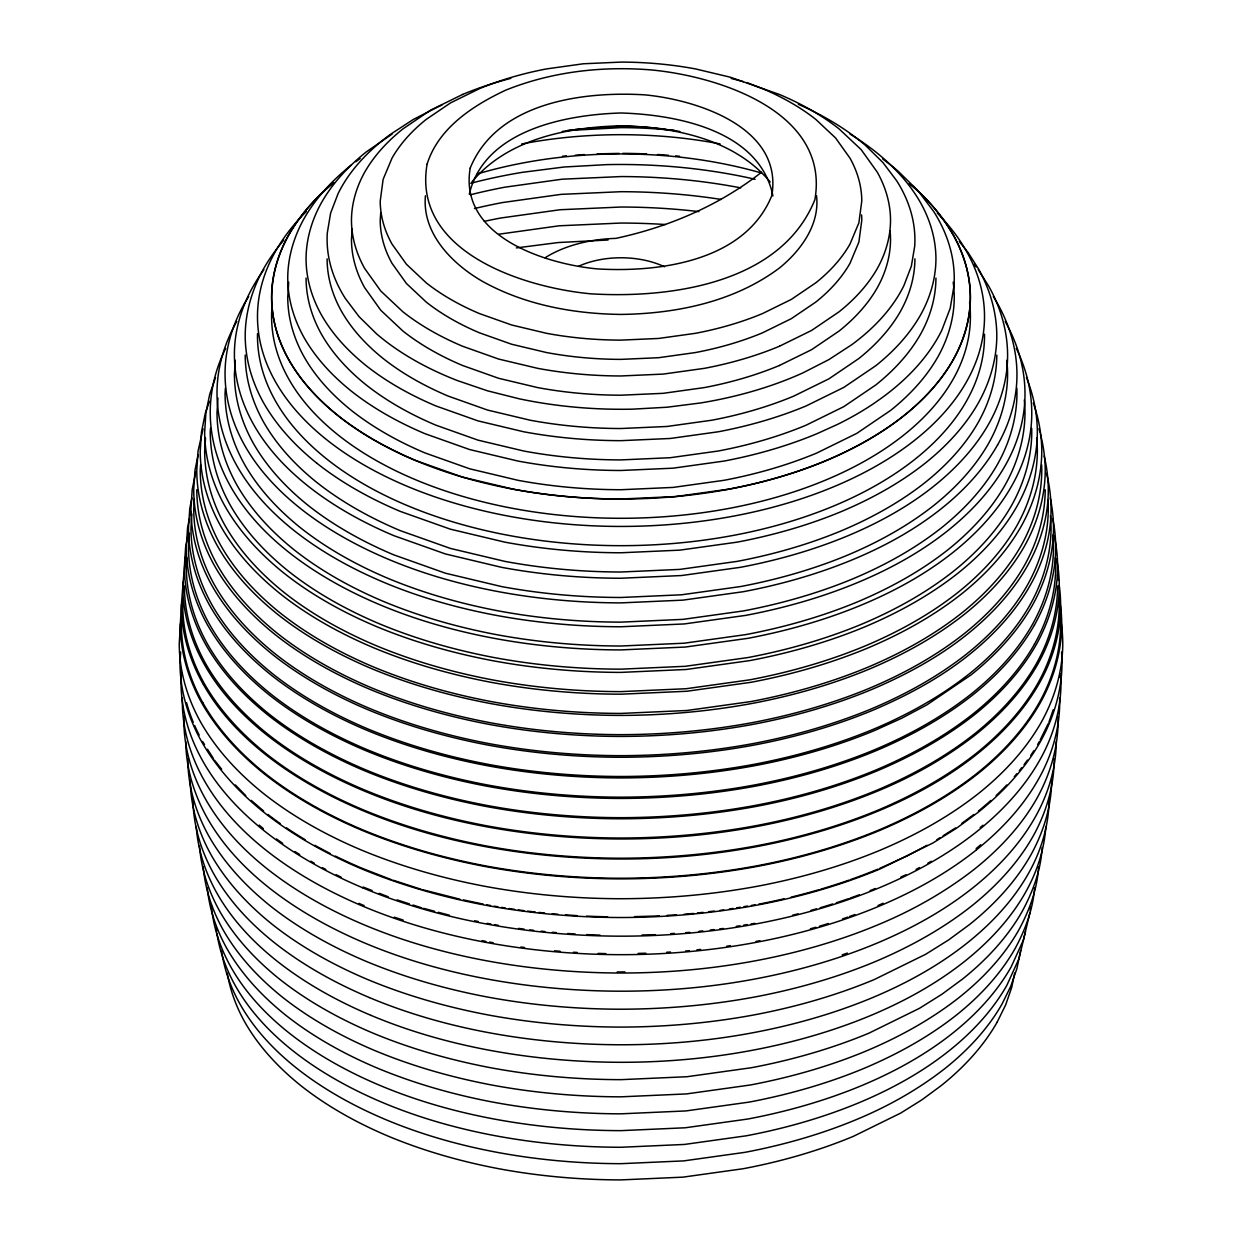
<?xml version="1.0" encoding="UTF-8"?>
<svg xmlns="http://www.w3.org/2000/svg" width="1242" height="1242" viewBox="0 0 1242 1242"><rect width="100%" height="100%" fill="white"/><g stroke="black" fill="none" stroke-linecap="round" stroke-linejoin="round"><path stroke-width="1.5" d="M181.316 672.155L181.006 682.137A446.483 257.777 0 0 0 202.57 760.678C218.095 788.36 240.265 811.802 265.012 831.457A446.483 257.777 0 0 0 362.416 887.673M182.403 698.066L182.295 701.373A445.179 257.016 0 0 0 203.797 779.681C219.275 807.3 241.383 830.665 266.067 850.258A445.164 257.016 0 0 0 363.176 906.318C402.424 922.806 443.596 934.434 485.405 942.274M184.018 715.656L183.863 720.624A443.596 256.1 0 0 0 205.272 798.653C220.703 826.163 242.733 849.45 267.325 868.965A443.596 256.1 0 0 0 364.092 924.824C403.2 941.265 444.217 952.847 485.886 960.656A443.596 256.1 0 0 0 621.031 973.014C666.286 973.045 711.557 969.039 756.052 960.671A443.596 256.1 0 0 0 877.97 924.793C912.451 910.51 945.224 892.02 974.644 868.996A443.922 256.287 0 0 0 1036.759 798.606C1050.049 774.806 1058.029 748.01 1058.137 720.639A443.922 256.287 0 0 0 1058.075 717.038M1049.071 799.243C1048.993 825.464 1041.06 851.251 1028.174 873.964A434.436 250.822 0 0 1 967.316 942.895C938.688 965.686 906.349 983.431 872.676 997.559A434.436 250.822 0 0 1 753.257 1032.676C709.694 1040.889 665.355 1044.786 621.031 1044.77A434.436 250.822 0 0 1 488.68 1032.661C447.865 1025.038 407.687 1013.658 369.386 997.574M1056.259 741.552C1056.181 768.208 1048.108 794.43 1035.005 817.515A441.733 255.029 0 0 1 973.138 887.611C944.029 910.79 911.131 928.83 876.899 943.19A441.733 255.029 0 0 1 755.478 978.898C711.185 987.25 666.1 991.209 621.031 991.194A441.733 255.029 0 0 1 486.46 978.882C444.962 971.135 404.116 959.569 365.164 943.206A441.717 255.029 0 0 1 268.815 887.58C244.301 868.158 222.396 844.948 207.01 817.562A441.733 255.029 0 0 1 185.726 741.505M181.549 604.45L180.261 624.415A447.57 258.398 0 0 0 201.841 703.081C217.614 730.731 239.706 754.158 264.422 773.983A447.57 258.398 0 0 0 361.981 830.308C401.477 846.733 442.789 858.439 484.784 866.435A447.57 258.398 0 0 0 621.047 878.886C666.69 878.777 712.303 874.741 757.185 866.435A447.57 258.398 0 0 0 880.097 830.277C914.733 815.606 947.941 797.317 977.563 773.999A447.57 258.398 0 0 0 1040.175 703.034C1053.589 679.048 1061.631 652.019 1061.739 624.431A447.57 258.398 0 0 0 1060.311 604.466M180.525 623.639L179.236 643.651A448.61 259.004 0 0 0 200.862 722.502C216.667 750.215 238.806 773.704 263.583 793.576A448.61 259.004 0 0 0 361.36 850.025C400.949 866.481 442.354 878.218 484.458 886.229A448.61 259.004 0 0 0 621.031 898.727C666.783 898.618 712.489 894.566 757.48 886.245A448.61 259.004 0 0 0 880.687 849.994C915.416 835.292 948.702 816.972 978.37 793.607A448.61 259.004 0 0 0 1041.153 722.471C1054.598 698.423 1062.655 671.348 1062.764 643.698A448.61 259.004 0 0 0 1061.336 623.67M181.937 615.364L181.363 624.415A446.452 257.762 0 0 0 202.896 702.894M183.195 597.961L182.729 605.18A445.071 256.954 0 0 0 204.2 683.41C219.881 710.89 241.833 734.193 266.425 753.91A445.071 256.954 0 0 0 363.425 809.908C402.703 826.241 443.798 837.884 485.56 845.833A445.071 256.954 0 0 0 621.047 858.222C666.426 858.113 711.79 854.092 756.425 845.833A445.071 256.954 0 0 0 878.637 809.877C913.087 795.284 946.109 777.104 975.56 753.925A445.071 256.954 0 0 0 1037.831 683.348C1051.167 659.486 1059.162 632.628 1059.271 605.196A445.071 256.954 0 0 0 1059.069 597.976M180.695 652.003L179.981 662.902A447.85 258.569 0 0 0 201.592 741.614C217.366 769.279 239.458 792.722 264.204 812.563A447.85 258.569 0 0 0 361.826 868.919C401.337 885.344 442.68 897.066 484.706 905.061A447.85 258.569 0 0 0 621.047 917.528C666.721 917.419 712.349 913.382 757.263 905.076A447.85 258.569 0 0 0 880.252 868.888L932.928 842.992L956.402 828.305L977.78 812.578A447.85 258.569 0 0 0 1040.439 741.567C1053.853 717.565 1061.91 690.521 1062.019 662.918A447.85 258.569 0 0 0 1061.568 652.019M186.859 557.751L186.284 566.694A441.453 254.874 0 0 0 207.585 644.288C223.125 671.549 244.907 694.666 269.297 714.212A441.453 254.874 0 0 0 365.521 769.761C404.473 785.969 445.226 797.504 486.647 805.39A441.453 254.874 0 0 0 621.047 817.686M189.405 533.206L188.489 547.458A439.218 253.585 0 0 0 209.665 624.648C225.144 651.771 246.816 674.779 271.082 694.231A439.218 253.585 0 0 0 366.809 749.5C405.575 765.615 446.111 777.104 487.33 784.944A439.218 253.585 0 0 0 621.047 797.178C665.836 797.069 710.595 793.11 754.639 784.96A439.218 253.585 0 0 0 875.268 749.469C909.253 735.062 941.855 717.115 970.902 694.247A439.218 253.585 0 0 0 1032.366 624.602C1045.516 601.05 1053.418 574.549 1053.511 547.474A439.218 253.585 0 0 0 1052.937 534.992M191.873 514.048L190.958 528.207A436.703 252.126 0 0 0 212.025 604.963C227.41 631.93 248.959 654.798 273.085 674.158A436.703 252.126 0 0 0 368.269 729.101C406.802 745.122 447.12 756.549 488.09 764.342A436.703 252.126 0 0 0 621.047 776.498C665.572 776.405 710.082 772.462 753.878 764.358A436.703 252.126 0 0 0 873.809 729.07C907.607 714.755 940.008 696.902 968.9 674.158A436.703 252.126 0 0 0 1030.006 604.916C1043.094 581.504 1050.934 555.143 1051.043 528.223A436.703 252.126 0 0 0 1050.453 515.818M194.342 499.3L193.721 508.972A433.893 250.511 0 0 0 214.649 585.23C229.941 612.027 251.35 634.755 275.32 653.975A433.908 250.511 0 0 0 369.899 708.561C408.183 724.49 448.238 735.838 488.944 743.585A433.893 250.511 0 0 0 621.047 755.664C665.293 755.555 709.508 751.643 753.025 743.585A433.893 250.511 0 0 0 872.179 708.53C905.76 694.309 937.958 676.58 966.664 653.991A433.893 250.511 0 0 0 1027.367 585.184C1040.377 561.927 1048.17 535.737 1048.279 508.987A433.893 250.511 0 0 0 1047.969 500.184M200.599 464.772L200.226 470.485A427.295 246.692 0 0 0 220.843 545.595C235.887 571.972 256.97 594.359 280.583 613.284A427.295 246.692 0 0 0 373.718 667.047C411.428 682.727 450.862 693.905 490.963 701.528A427.295 246.692 0 0 0 621.047 713.42L686.842 710.502L751.006 701.544A427.295 246.692 0 0 0 868.36 667.016C901.428 653.013 933.13 635.547 961.401 613.3A427.295 246.692 0 0 0 1021.188 545.548C1033.996 522.634 1041.665 496.847 1041.774 470.501A427.295 246.692 0 0 0 1041.634 464.787M205.52 438.038L204.666 451.25A422.792 244.1 0 0 0 225.05 525.552C239.954 551.665 260.804 573.804 284.17 592.527A422.792 244.1 0 0 0 376.326 645.731C413.633 661.241 452.662 672.31 492.329 679.855A422.792 244.1 0 0 0 621.047 691.623L686.143 688.72L749.64 679.855A422.792 244.1 0 0 0 865.752 645.7C898.478 631.836 929.839 614.573 957.815 592.543A422.792 244.1 0 0 0 1016.965 525.506C1029.634 502.839 1037.241 477.316 1037.334 451.265A422.792 244.1 0 0 0 1036.666 438.053M210.488 428.288L210.24 431.999A417.126 240.824 0 0 0 230.36 505.323C245.062 531.079 265.633 552.923 288.687 571.398A417.126 240.824 0 0 0 379.602 623.888C416.412 639.195 454.914 650.094 494.052 657.546A417.126 240.824 0 0 0 621.047 669.159L685.274 666.302L747.917 657.561A417.126 240.824 0 0 0 862.476 623.857C894.752 610.179 925.709 593.133 953.297 571.413A417.126 240.824 0 0 0 1011.671 505.277C1024.169 482.905 1031.652 457.724 1031.76 432.014A417.126 240.824 0 0 0 1031.683 428.304M217.955 398.123L217.008 412.763A410.248 236.849 0 0 0 236.803 484.861C251.257 510.198 271.501 531.685 294.168 549.864A410.248 236.849 0 0 0 383.576 601.485C419.78 616.529 457.661 627.257 496.148 634.584A410.248 236.849 0 0 0 621.047 646.011L684.218 643.201L745.821 634.6A410.248 236.849 0 0 0 858.486 601.454C890.235 587.994 920.679 571.242 947.817 549.864A410.248 236.849 0 0 0 1005.228 484.815C1017.508 462.831 1024.883 438.069 1024.992 412.779A410.248 236.849 0 0 0 1024.324 399.955M225.392 388.141L225.05 393.528A402.098 232.145 0 0 0 244.441 464.197C258.6 489.022 278.441 510.074 300.657 527.897A402.098 232.145 0 0 0 388.296 578.493C423.786 593.241 460.906 603.752 498.632 610.94A402.098 232.145 0 0 0 621.047 622.133L682.96 619.37L743.337 610.94A402.098 232.145 0 0 0 853.766 578.462C884.894 565.281 914.733 548.84 941.327 527.912A402.098 232.145 0 0 0 997.59 464.151C1009.637 442.587 1016.856 418.321 1016.95 393.543A402.098 232.145 0 0 0 1016.825 388.156M235.312 360.273L234.412 374.277A392.581 226.649 0 0 0 253.337 443.285C267.17 467.52 286.545 488.075 308.233 505.478A392.581 226.665 0 0 0 393.807 554.863L445.443 573.214L501.52 586.566A392.581 226.665 0 0 0 621.047 597.48L681.485 594.794L740.449 586.566A392.581 226.665 0 0 0 848.27 554.848C878.653 541.978 907.778 525.94 933.751 505.478A392.581 226.665 0 0 0 988.679 443.239C1000.447 422.187 1007.495 398.496 1007.588 374.292A392.581 226.649 0 0 0 1006.781 360.273M288.703 282.213L287.74 297.319A338.429 195.398 0 0 0 304.057 356.796C315.98 377.692 332.685 395.422 351.377 410.403A338.429 195.398 0 0 0 425.137 452.988L469.662 468.793L518.007 480.312A338.429 195.398 0 0 0 621.031 489.721L673.148 487.407L723.977 480.312A338.429 195.398 0 0 0 816.91 452.973L856.716 433.411L890.607 410.419A338.429 195.398 0 0 0 937.958 356.764C948.096 338.616 954.182 318.185 954.26 297.335A338.429 195.398 0 0 0 953.188 282.229M352.138 229.118L351.47 239.597A273.721 158.029 0 0 0 364.667 287.694L380.782 310.267L402.936 331.055A273.721 158.029 0 0 0 462.598 365.505L498.601 378.282L537.693 387.597A273.721 158.029 0 0 0 621.031 395.204L663.181 393.326L704.276 387.597A273.721 158.029 0 0 0 779.448 365.474M380.689 213.081L380.223 220.346A244.519 141.169 0 0 0 392.022 263.32L406.413 283.486L426.208 302.054A244.519 141.169 0 0 0 479.49 332.825L511.657 344.251L546.589 352.557A244.519 141.169 0 0 0 621.031 359.373L658.679 357.696L695.396 352.557A244.519 141.169 0 0 0 762.541 332.809L791.294 318.682L815.792 302.07A244.503 141.169 0 0 0 849.994 263.304L858.874 242.112L861.777 220.362A244.519 141.169 0 0 0 861.575 214.897M914.904 258.848C914.842 277.245 909.47 295.254 900.528 311.261A298.468 172.312 0 0 1 858.765 358.581L828.88 378.857L793.778 396.105A298.468 172.312 0 0 1 711.806 420.215L666.985 426.472L621.031 428.521A298.468 172.312 0 0 1 530.163 420.215L487.532 410.062L448.269 396.12A298.468 172.312 0 0 1 383.219 358.565C366.732 345.354 351.998 329.72 341.488 311.292A298.468 172.312 0 0 1 327.096 258.833M935.94 278.084C935.863 297.801 930.118 317.098 920.539 334.253A319.815 184.639 0 0 1 875.781 384.958L843.753 406.677L806.136 425.168A319.815 184.639 0 0 1 718.311 451.001L670.276 457.708L621.031 459.913A319.815 184.639 0 0 1 523.674 451.001L477.984 440.134L435.911 425.183A319.815 184.639 0 0 1 366.204 384.942C348.536 370.784 332.763 354.032 321.492 334.284A319.815 184.639 0 0 1 306.06 278.068M996.798 355.057C996.705 378.577 989.843 401.616 978.417 422.063A381.62 220.331 0 0 1 925.011 482.579C899.767 502.451 871.449 518.038 841.921 530.551A381.62 220.331 0 0 1 737.111 561.384L679.809 569.395L621.047 572.003A381.62 220.331 0 0 1 504.857 561.384L450.349 548.405L400.141 530.582A381.62 220.331 0 0 1 316.974 482.564C295.891 465.657 277.059 445.676 263.615 422.109A381.62 220.331 0 0 1 245.202 355.041M1045.221 489.752C1045.112 516.299 1037.365 542.304 1024.464 565.405A430.788 248.71 0 0 1 964.18 633.699C935.692 656.149 903.726 673.738 870.378 687.866A430.788 248.71 0 0 1 752.078 722.673C708.872 730.669 664.967 734.55 621.047 734.659A430.788 248.71 0 0 1 489.891 722.658C449.48 714.973 409.705 703.702 371.684 687.897A430.788 248.71 0 0 1 277.789 633.684C253.989 614.604 232.735 592.046 217.567 565.452A430.788 248.71 0 0 1 196.779 489.736M1034.57 887.719C1033.08 909.175 1025.271 929.684 1015.133 948.484A420.836 242.966 0 0 1 956.247 1015.211C928.411 1037.132 897.19 1054.318 864.618 1068.12A420.836 242.966 0 0 1 749.05 1102.12L685.848 1110.938L621.047 1113.826A420.836 242.966 0 0 1 492.934 1102.12C453.439 1094.606 414.595 1083.583 377.444 1068.151A420.836 242.966 0 0 1 285.722 1015.195C262.481 996.55 241.709 974.52 226.882 948.531A420.836 242.966 0 0 1 207.259 887.719M1038.56 866.714C1037.396 889.024 1029.354 910.417 1018.844 929.932A424.78 245.248 0 0 1 959.398 997.279C931.298 1019.418 899.782 1036.759 866.9 1050.701A424.78 245.248 0 0 1 750.246 1085.011L686.453 1093.923L621.047 1096.826A424.78 245.248 0 0 1 491.723 1085.011C451.871 1077.419 412.655 1066.304 375.162 1050.716A424.78 245.248 0 0 1 282.586 997.279C259.112 978.463 238.154 956.216 223.187 929.979A424.78 245.248 0 0 1 203.207 866.699M1057.625 585.96C1057.516 613.284 1049.552 640.049 1036.278 663.818A443.394 255.992 0 0 1 974.225 734.131C944.898 757.216 912.001 775.334 877.675 789.865A443.394 255.992 0 0 1 755.912 825.697C711.449 833.925 666.255 837.931 621.047 838.024A443.394 255.992 0 0 1 486.057 825.682C444.45 817.779 403.526 806.167 364.387 789.896A443.394 255.992 0 0 1 267.76 734.115C243.261 714.476 221.386 691.251 205.753 663.865A443.394 255.992 0 0 1 184.375 585.945M1042.131 847.556C1040.951 870.068 1032.847 891.647 1022.244 911.333A428.412 247.344 0 0 1 962.286 979.255L941.84 994.299L919.391 1008.364L869.012 1033.127A428.412 247.344 0 0 1 751.348 1067.732L687.012 1076.721L621.047 1079.655A428.412 247.344 0 0 1 490.621 1067.732C450.427 1060.078 410.869 1048.869 373.066 1033.158A428.412 247.344 0 0 1 279.698 979.239C256.023 960.268 234.893 937.834 219.787 911.38A428.412 247.344 0 0 1 199.496 845.647M1051.679 780.147C1051.493 806.524 1043.466 832.249 1030.72 855.195A437.479 252.576 0 0 1 969.505 924.56L948.624 939.93L925.694 954.275L874.244 979.565A437.479 252.576 0 0 1 754.111 1014.9C710.238 1023.035 665.65 1026.979 621.047 1027.087A437.479 252.576 0 0 1 487.858 1014.9C446.81 1007.091 406.429 995.649 367.818 979.596A437.479 252.576 0 0 1 272.479 924.545C248.307 905.17 226.727 882.255 211.311 855.241A437.479 252.576 0 0 1 190.228 780.131M1054.194 759.126C1054.085 786.248 1046.183 812.796 1033.002 836.378A439.901 253.973 0 0 1 971.446 906.132C942.352 929.047 909.703 947.009 875.657 961.448A439.901 253.973 0 0 1 754.841 996.984C710.735 1005.151 665.898 1009.109 621.047 1009.218A439.901 253.973 0 0 1 487.128 996.969C445.847 989.129 405.234 977.609 366.421 961.479A439.901 253.973 0 0 1 270.539 906.117C246.226 886.633 224.523 863.594 209.029 836.425A439.901 253.973 0 0 1 187.821 759.11M1060.063 677.418L1060.295 673.801M1030.192 910.557L1030.549 906.846M1045.842 826.504C1044.336 849.792 1036.822 872.427 1025.349 892.672A431.424 249.083 0 0 1 964.925 961.137C936.484 983.757 904.362 1001.378 870.921 1015.413A431.424 249.083 0 0 1 752.341 1050.282C709.073 1058.432 665.044 1062.314 621.031 1062.298A431.409 249.083 0 0 1 489.596 1050.282C449.076 1042.706 409.177 1031.403 371.141 1015.428M425.432 195.786C421.907 233.341 452.041 263.785 482.238 281.235C524.435 304.771 573.105 313.853 621.016 314.428C676.642 313.683 734.565 301.775 779.79 267.729C800.966 250.341 819.891 224.523 816.537 195.801M469.29 194.218C484.116 130.317 565.017 114.668 620.984 112.991C677.185 114.652 759.856 130.689 772.912 195.941M185.663 556.183L182.729 585.929A444.745 256.768 0 0 0 204.2 664.159C219.663 691.732 241.755 715.082 266.409 734.659A444.745 256.768 0 0 0 363.425 790.657C402.625 807.145 443.767 818.757 485.529 826.582A444.745 256.768 0 0 0 621.031 838.971C666.411 839.002 711.806 834.981 756.394 826.598A444.745 256.768 0 0 0 878.637 790.642C913.196 776.297 946.062 757.775 975.56 734.69A445.071 256.954 0 0 0 1037.831 664.113C1051.167 640.251 1059.162 613.393 1059.271 585.96A445.071 256.954 0 0 0 1056.678 558.9M183.195 581.955L181.363 605.164A446.126 257.575 0 0 0 202.896 683.643M1025.473 931.453L1018.952 958.746L1006.812 985.403A411.645 237.657 0 0 1 949.152 1050.732C922.03 1072.327 891.383 1089.141 859.464 1102.523A411.645 237.657 0 0 1 746.318 1135.793L684.482 1144.441L621.031 1147.266A411.645 237.657 0 0 1 495.62 1135.793C456.947 1128.559 418.88 1117.784 382.583 1102.539A411.645 237.657 0 0 1 292.801 1050.701C269.964 1032.599 249.533 1010.972 235.204 985.449A411.645 237.657 0 0 1 216.915 933.254M1030.006 912.404L1023.408 940.023L1011.128 966.975A416.256 240.327 0 0 1 952.831 1033.034C925.399 1054.862 894.411 1071.862 862.134 1085.399A416.256 240.327 0 0 1 747.731 1119.042L685.18 1127.783L621.031 1130.639A416.256 240.327 0 0 1 494.207 1119.042C455.115 1111.73 416.613 1100.831 379.912 1085.415A416.256 240.327 0 0 1 289.122 1033.002C266.036 1014.698 245.373 992.824 230.888 967.021A416.256 240.327 0 0 1 211.295 904.952M198.177 454.634L194.978 470.376L193.721 489.736A433.893 250.511 0 0 0 214.649 565.995C229.941 592.791 251.35 615.504 275.32 634.724A433.908 250.511 0 0 0 369.899 689.326C408.183 705.254 448.238 716.603 488.944 724.35A433.893 250.511 0 0 0 621.047 736.428C665.293 736.32 709.508 732.407 753.025 724.35A433.893 250.511 0 0 0 872.179 689.294C905.682 674.965 938.129 657.577 966.649 634.755A433.582 250.325 0 0 0 1027.367 565.948C1040.548 542.832 1048.403 516.47 1048.279 489.752A433.582 250.325 0 0 0 1044.165 455.954M195.786 471.882L192.215 489.488L190.958 508.972A436.703 252.126 0 0 0 212.025 585.727C227.41 612.694 248.959 635.562 273.085 654.907A436.703 252.126 0 0 0 368.269 709.85C406.802 725.887 447.12 737.298 488.09 745.107A436.703 252.126 0 0 0 621.047 757.263C665.572 757.154 710.082 753.211 753.878 745.107A436.703 252.126 0 0 0 873.809 709.834C907.514 695.411 940.178 677.899 968.884 654.938A436.392 251.94 0 0 0 1029.991 585.681C1043.264 562.409 1051.167 535.892 1051.043 509.003A436.392 251.94 0 0 0 1046.509 473.357M191.905 497.995L189.747 508.615L188.489 528.207A439.218 253.585 0 0 0 209.665 605.413C225.144 632.535 246.816 655.528 271.082 674.996A439.218 253.585 0 0 0 366.809 730.249C405.575 746.38 446.111 757.868 487.33 765.709A439.218 253.585 0 0 0 621.047 777.927C665.836 777.834 710.595 773.859 754.639 765.709A439.218 253.585 0 0 0 875.268 730.218L901.971 718.124L926.92 704.835L970.902 675.011A439.218 253.585 0 0 0 1032.366 605.366C1045.516 581.815 1053.418 555.298 1053.511 528.223A439.218 253.585 0 0 0 1050.251 497.98M189.358 518.861L187.558 527.757L186.284 547.458A441.453 254.874 0 0 0 207.585 625.037C223.125 652.298 244.907 675.415 269.297 694.977A441.453 254.874 0 0 0 365.521 750.525C404.473 766.718 445.226 778.268 486.647 786.155A441.453 254.874 0 0 0 621.047 798.435C666.069 798.342 711.045 794.352 755.322 786.155A441.453 254.874 0 0 0 876.557 750.494C910.712 736.025 943.47 717.985 972.688 694.992A441.453 254.874 0 0 0 1034.446 624.99M190.088 515.306L190.802 511.751M188.194 534.402L185.648 546.915L184.375 566.694A443.394 255.992 0 0 0 205.753 644.629C221.371 672.015 243.261 695.225 267.744 714.864A443.394 255.992 0 0 0 364.387 770.661C403.526 786.931 444.45 798.528 486.057 806.446A443.394 255.992 0 0 0 621.047 818.788C666.255 818.68 711.449 814.69 755.912 806.462A443.394 255.992 0 0 0 877.675 770.63C912.001 756.099 944.898 737.981 974.225 714.88A443.394 255.992 0 0 0 1036.263 644.582C1049.552 620.814 1057.516 594.049 1057.625 566.709A443.394 255.992 0 0 0 1054.334 536.187M1014.667 973.029L1011.764 987.266L1005.678 1004.84L997.186 1022.088M1020.613 950.456L1016.95 968.496L1010.771 986.303L1002.17 1003.769A406.988 234.971 0 0 1 945.224 1068.306C918.257 1089.436 888.201 1106.358 856.592 1119.477A406.693 234.8 0 0 1 744.812 1152.359L683.705 1160.897L621.031 1163.676A406.693 234.8 0 0 1 497.126 1152.343C458.919 1145.202 421.317 1134.551 385.455 1119.508A406.693 234.8 0 0 1 296.745 1068.275C274.187 1050.406 254.005 1029.028 239.846 1003.815A406.693 234.8 0 0 1 221.526 950.441M215.503 377.584L209.681 394.397L205.877 413.136L204.666 431.999A422.792 244.1 0 0 0 225.05 506.317C239.954 532.43 260.804 554.569 284.17 573.292A422.792 244.1 0 0 0 376.326 626.496C413.633 642.005 452.662 653.059 492.329 660.62A422.792 244.1 0 0 0 621.047 672.388L686.143 669.485L749.64 660.62A422.792 244.1 0 0 0 865.752 626.465C898.478 612.601 929.839 595.322 957.815 573.307A422.792 244.1 0 0 0 1016.965 506.27C1029.634 483.604 1037.241 458.081 1037.334 432.014A422.792 244.1 0 0 0 1026.451 377.552M209.417 401.352L205.303 413.244L201.452 432.185L200.226 451.25A427.295 246.692 0 0 0 220.843 526.344C235.887 552.737 256.97 575.108 280.583 594.033A427.295 246.692 0 0 0 373.718 647.796C411.428 663.492 450.862 674.654 490.963 682.293A427.295 246.692 0 0 0 621.047 694.185L686.842 691.251L751.006 682.293A427.295 246.692 0 0 0 868.36 647.781C901.428 633.762 933.13 616.311 961.401 594.049A427.295 246.692 0 0 0 1021.188 526.298C1033.996 503.398 1041.665 477.596 1041.774 451.265A427.295 246.692 0 0 0 1033.313 402.998M203.083 428.754L198.021 451.265L196.779 470.485A430.788 248.71 0 0 0 217.567 546.201C232.735 572.81 253.989 595.368 277.789 614.448A430.788 248.71 0 0 0 371.684 668.646C409.705 684.466 449.48 695.737 489.891 703.422A430.788 248.71 0 0 0 621.047 715.408C664.967 715.314 708.872 711.418 752.078 703.438A430.788 248.71 0 0 0 870.378 668.631C903.726 654.503 935.692 636.898 964.196 614.464A430.788 248.71 0 0 0 1024.464 546.154C1037.38 523.068 1045.112 497.064 1045.221 470.501A430.788 248.71 0 0 0 1040.377 433.908M1048.916 722.207L1053.216 709.772M225.625 348.412C215.782 368.362 210.162 390.454 210.24 412.748A416.815 240.653 0 0 0 230.36 486.072C244.86 511.921 265.555 533.812 288.672 552.147A416.815 240.653 0 0 0 379.602 604.637C416.334 620.084 454.882 630.967 494.037 638.31A416.815 240.653 0 0 0 621.031 649.908L685.274 647.051L747.901 638.326A416.815 240.653 0 0 0 862.46 604.606C894.783 591.083 925.802 574.021 953.297 552.178A416.815 240.653 0 0 0 1011.656 486.026C1024.324 463.809 1031.885 438.473 1031.76 412.794A416.815 240.653 0 0 0 1016.282 348.381M1034.446 624.99C1047.674 601.33 1055.607 574.673 1055.716 547.474A441.453 254.874 0 0 0 1052.797 518.861M1034.446 644.241C1047.674 620.565 1055.607 593.924 1055.716 566.709A441.453 254.874 0 0 0 1055.405 557.751M1040.253 739.782L1048.124 723.807M244.41 303.669C232.223 325.094 224.926 349.514 225.05 374.261A401.803 231.975 0 0 0 244.441 444.947C258.414 469.864 278.363 490.963 300.642 508.646A401.803 231.975 0 0 0 388.296 559.242C423.708 574.13 460.875 584.625 498.616 591.689A401.803 231.975 0 0 0 621.031 602.882L682.96 600.134L743.321 591.704A401.803 231.975 0 0 0 853.751 559.211C884.909 546.169 914.826 529.729 941.312 508.677A401.803 231.975 0 0 0 997.574 444.915M236.772 321.476C224.336 343.335 216.884 368.253 217.008 393.512A409.953 236.679 0 0 0 236.803 465.626C251.055 491.04 271.424 512.573 294.152 530.613A409.953 236.679 0 0 0 383.576 582.234C419.718 597.418 457.63 608.13 496.132 615.349A409.953 236.679 0 0 0 621.031 626.76L684.218 623.95L745.805 615.364A409.953 236.679 0 0 0 858.47 582.203C890.266 568.898 920.788 552.131 947.817 530.644A409.953 236.679 0 0 0 1005.213 465.579C1017.679 443.72 1025.1 418.802 1024.992 393.543A409.953 236.679 0 0 0 1005.197 321.445M997.59 444.915C1009.777 423.475 1017.074 399.07 1016.95 374.308A401.803 231.975 0 0 0 997.559 303.622L993.352 296.559M471.836 182.015C507.512 138.98 567.672 127.057 620.984 125.815C674.344 127.041 734.441 139.011 770.195 182M975.902 850.289C946.544 873.623 913.398 891.818 878.886 906.287A445.179 257.016 0 0 1 756.533 942.274C711.883 950.689 666.457 954.694 621.031 954.679A445.179 257.016 0 0 1 485.405 942.274M761.563 172.234C718.916 205.613 668.662 227.007 615.877 238.371A102.217 59.011 0 0 0 545.036 257.824M355.802 161.739L360.211 158.495M976.662 773.626C947.134 796.883 914.003 815.125 879.445 829.765A446.452 257.762 0 0 1 756.844 865.829C712.07 874.12 666.566 878.141 621.047 878.249A446.452 257.762 0 0 1 485.125 865.829C443.239 857.849 402.02 846.175 362.617 829.796A446.452 257.762 0 0 1 265.322 773.611C240.653 753.847 218.623 730.451 202.896 702.894M961.712 823.446L973.899 814.473M392.161 134.043L366.219 151.959A319.815 184.639 0 0 0 321.476 202.663C311.882 219.818 306.137 239.116 306.06 258.833A319.815 184.639 0 0 0 321.492 315.049C332.763 334.797 348.536 351.533 366.204 365.707A319.815 184.639 0 0 0 435.911 405.948L477.984 420.883L523.674 431.766A319.815 184.639 0 0 0 621.031 440.662L670.276 438.473L718.311 431.766A319.815 184.639 0 0 0 806.136 405.932L843.753 387.442L875.781 365.722A319.815 184.639 0 0 0 920.524 315.002C930.118 297.863 935.863 278.55 935.94 258.848A319.815 184.639 0 0 0 920.508 202.632C909.237 182.885 893.464 166.133 875.796 151.974A319.815 184.639 0 0 0 849.916 134.012M936.887 839.654L940.008 837.698M943.128 835.742L955.626 827.917M927.122 845.29L906.815 856.095L879.662 868.406M916.099 869.384L919.484 867.584M927.914 863.097L931.283 861.296M462.552 94.47L430.369 110.29L402.951 128.889A273.721 158.029 0 0 0 364.651 172.281C356.454 186.952 351.533 203.471 351.47 220.346A273.721 158.029 0 0 0 364.667 268.458L380.782 291.016L402.936 311.82A273.721 158.029 0 0 0 462.598 346.254L498.601 359.047L537.693 368.346A273.721 158.029 0 0 0 621.031 375.969L663.181 374.09L704.276 368.362A273.721 158.029 0 0 0 779.448 346.239M779.448 346.239L811.631 330.419L839.049 311.82A273.721 158.029 0 0 0 877.349 268.427C885.546 253.756 890.467 237.238 890.53 220.362A273.721 158.029 0 0 0 877.333 172.25L861.218 149.692L839.064 128.889A273.721 158.029 0 0 0 779.402 94.454L730.343 77.221L695.411 68.9A244.519 141.169 0 0 0 620.969 62.1L583.321 63.777L546.604 68.9A244.519 141.169 0 0 0 479.459 88.663L450.706 102.791L426.208 119.403A244.503 141.169 0 0 0 392.006 158.169L383.126 179.36L380.223 201.111A244.519 141.169 0 0 0 392.022 244.084L406.413 264.236L426.208 282.819A244.519 141.169 0 0 0 479.49 313.589L511.657 325L546.589 333.322A244.519 141.169 0 0 0 621.031 340.122L658.679 338.445L695.396 333.322A244.519 141.169 0 0 0 762.541 313.558L791.294 299.431L815.792 282.819A244.503 141.169 0 0 0 849.994 244.053L858.874 222.861L861.777 201.111A244.519 141.169 0 0 0 849.978 158.138L835.587 137.986L815.792 119.403A244.519 141.169 0 0 0 762.51 88.648L746.815 82.562M779.448 365.474L811.631 349.654L839.049 331.071A273.721 158.029 0 0 0 877.349 287.663C885.546 272.992 890.467 256.473 890.53 239.597A273.721 158.029 0 0 0 890.079 230.872M900.9 877.069L905.977 874.772M877.985 905.558L883.046 903.26M562.222 131.512L573.338 129.696M498.865 234.21L559.148 225.796L620.953 223.048A401.399 231.742 0 0 1 665.495 224.538M516.361 247.919L558.45 242.516L608.052 240.001M729.256 909.051L732.951 908.445M736.646 907.84L740.341 907.234M744.02 906.629L747.715 906.023M751.41 905.418L755.105 904.813M736.304 926.361L739.984 925.756M743.663 925.15L747.342 924.545M751.022 923.955L754.717 923.349M726.725 946.249L730.389 945.643M575.186 129.385L620.984 126.28A199.325 115.071 0 0 1 666.83 129.432M567.47 130.55L620.969 127.631A298.468 172.312 0 0 1 674.561 130.503M562.502 156.244L566.336 155.793M693.61 913.444L684.125 914.267M697.367 913.01L703.019 912.358M708.67 911.706L714.305 911.054M719.956 910.402L723.713 909.967M699.029 931.298L702.786 930.863M710.284 929.994L714.041 929.559M719.661 928.907L723.418 928.473M696.886 949.866L700.612 949.431M575.419 155.188L584.485 154.567M659.362 915.944L634.46 916.643M666.985 915.416L676.517 914.78M670.649 933.658L674.453 933.41M685.848 932.633L689.652 932.385M666.69 952.272L670.478 952.009M685.615 950.984L689.403 950.735M597.216 153.868L619.137 153.403M621.047 817.686C666.069 817.578 711.045 813.588 755.322 805.406A441.453 254.874 0 0 0 876.557 769.73C910.712 755.26 943.47 737.22 972.688 714.228A441.453 254.874 0 0 0 1034.446 644.241M642.067 934.978L655.45 934.698M638.186 953.406L645.809 953.235M624.835 971.881L621.047 971.958A442.043 255.215 0 0 1 617.243 971.943M740.651 187.884L737.158 187.185A381.341 220.16 0 0 0 620.969 176.566L562.191 179.19L504.904 187.185A381.341 220.16 0 0 0 470.439 194.777M459.788 899.161L423.041 889.8M463.39 899.922L483.216 904.114M474.646 920.757L478.232 921.517M482.113 940.613L485.901 941.42M755.136 179.283L746.83 177.42A367.942 212.429 0 0 0 606.701 164.627L564.132 167.002L522.37 172.327A368.315 212.646 0 0 0 470.749 183.288M731.165 78.417L743.399 81.662M423.631 908.368L434.669 911.302M438.348 912.28L449.402 915.214M392.86 880.128L421.193 889.303M397.067 899.876L409.425 903.881M412.949 905.03L421.783 907.886M394.351 917.201L403.138 920.058M391.09 879.553L362.416 868.437A446.81 257.963 0 0 1 335.324 856.064M363.176 887.083L372.119 890.545M379.26 893.308L388.203 896.771M362.416 887.673C401.771 904.207 443.068 915.882 485.001 923.737A446.483 257.777 0 0 0 621.031 936.173C666.581 936.204 712.147 932.168 756.937 923.753A446.483 257.777 0 0 0 879.647 887.642C914.267 873.142 947.506 854.884 976.942 831.488A446.483 257.777 0 0 0 1039.461 760.632C1053.03 736.817 1061.118 709.679 1060.994 682.168A446.483 257.777 0 0 0 1060.715 673.863M909.175 183.568C926.749 197.928 941.824 215.332 953.219 234.971A354.746 204.806 0 0 1 970.328 297.335C970.25 319.194 963.87 340.603 953.235 359.621A354.746 204.806 0 0 1 903.602 415.868C880.143 434.343 853.813 448.843 826.365 460.472A354.746 204.806 0 0 1 728.93 489.131L675.664 496.567L621.031 499.005A354.746 204.806 0 0 1 513.039 489.131L462.366 477.068L415.697 460.503A354.746 204.806 0 0 1 338.383 415.853C318.79 400.141 301.278 381.573 288.781 359.668A354.746 204.806 0 0 1 271.672 297.319C271.75 275.445 278.13 254.036 288.765 235.017A354.746 204.806 0 0 1 332.67 183.49M316.974 463.328C295.891 446.421 277.059 426.441 263.615 402.874A381.62 220.331 0 0 1 245.202 335.79C245.295 312.27 252.157 289.246 263.583 268.784A381.62 220.331 0 0 1 283.828 240.11M251.272 800.391L263.661 811.042M259.221 825.123L263.335 828.662M235.375 784.96L245.776 795.656M959.274 241.491L968.232 252.747L978.386 268.738A381.62 220.331 0 0 1 996.798 335.806C996.705 359.326 989.843 382.365 978.417 402.827A381.62 220.331 0 0 1 925.011 463.344C899.767 483.216 871.449 498.803 841.921 511.316A381.62 220.331 0 0 1 737.111 542.149L679.809 550.144L621.047 552.768A381.62 220.331 0 0 1 504.857 542.149L450.349 529.17L400.141 511.347A381.62 220.331 0 0 1 316.974 463.328M214.447 760.151L221.65 769.217M974.178 264.251L976.196 266.921M978.215 269.607L988.663 286.064A392.301 226.494 0 0 1 1007.588 355.057C1007.728 379.245 1000.586 403.076 988.679 424.003A392.301 226.494 0 0 1 933.736 486.243C907.886 506.829 878.668 522.851 848.255 535.612A392.301 226.494 0 0 1 740.434 567.315L681.485 575.543L621.031 578.244A392.301 226.494 0 0 1 501.504 567.315L445.443 553.963L393.792 535.628A392.301 226.494 0 0 1 308.233 486.212C286.452 468.964 266.999 448.362 253.337 424.034A392.301 226.494 0 0 1 234.412 355.026C234.272 330.853 241.414 307.022 253.321 286.095A392.301 226.494 0 0 1 263.878 269.654M202.555 741.443L204.542 744.563M207.507 749.236L213.453 758.598M202.896 683.643C218.421 711.309 240.56 734.736 265.307 754.36A446.126 257.575 0 0 0 362.617 810.545C401.942 827.079 443.208 838.738 485.11 846.578A446.126 257.575 0 0 0 621.031 858.998C666.55 859.045 712.085 855.008 756.828 846.594A446.126 257.575 0 0 0 879.445 810.514C914.034 796.029 947.242 777.787 976.662 754.406A446.126 257.575 0 0 0 1039.119 683.597C1052.688 659.812 1060.777 632.69 1060.637 605.211A446.126 257.575 0 0 0 1059.224 585.293M937.306 213.127A363.518 209.882 0 0 1 619.354 526.437A363.518 209.882 0 0 1 306.324 211.482M521.687 143.963A315.018 181.875 0 0 1 720.081 143.917M984.502 334.176A363.518 209.882 0 0 1 620.612 545.673A363.518 209.882 0 0 1 257.498 333.725M477.44 173.911A315.018 181.875 0 0 1 760.818 172.824M910.619 184.468A349.406 201.732 0 0 1 850.77 449.293A349.406 201.732 0 0 1 388.203 447.757A349.406 201.732 0 0 1 333.648 182.543M578.586 266.269A68.496 39.542 0 0 1 664.517 266.782M969.567 302.567A349.406 201.732 0 0 1 622.164 518.287A349.406 201.732 0 0 1 272.277 303.917M668.693 129.696A199.325 115.071 0 0 1 679.824 131.497M442.059 104.98A297.552 171.784 0 0 0 439.016 106.346L413.12 119.574L390.19 134.524A297.552 171.784 0 0 0 338.119 193.55L330.636 213.05L327.298 232.922A297.552 171.784 0 0 0 345.26 298.344L359.062 316.648L376.59 333.865A297.552 171.784 0 0 0 457.724 380.689L487.532 390.826L519.249 398.806A297.552 171.784 0 0 0 632.566 409.161L666.985 407.236L700.767 402.936A297.552 171.784 0 0 0 802.984 372.848L828.88 359.606L851.81 344.671A297.552 171.784 0 0 0 903.881 285.644L911.364 266.145L914.702 246.273A297.552 171.784 0 0 0 896.74 180.851L882.938 162.547L865.41 145.33A297.552 171.784 0 0 0 798.358 104.312M244.426 303.669A401.803 231.975 0 0 1 248.648 296.59M622.801 153.371A354.746 204.806 0 0 1 646.554 153.93M657.499 154.505A354.746 204.806 0 0 1 668.398 155.266M675.632 155.887A354.746 204.806 0 0 1 679.498 156.259M882.705 158.992A337.389 194.792 0 0 1 898.121 171.194L918.009 190.709L933.689 211.466A337.389 194.792 0 0 1 954.011 285.644L950.239 308.187L941.793 330.294A337.389 194.792 0 0 1 882.705 397.207L874.446 403.076A324.876 187.573 0 0 1 837.496 424.407L816.91 433.722A338.429 195.398 0 0 1 723.977 461.077L673.148 468.172L621.031 470.485A338.429 195.398 0 0 1 518.007 461.061L469.662 449.557L425.137 433.753A338.429 195.398 0 0 1 351.377 391.168C332.685 376.171 315.98 358.457 304.057 337.56A338.429 195.398 0 0 1 287.74 278.068C287.818 257.218 293.904 236.787 304.042 218.639A338.429 195.398 0 0 1 351.393 164.984M462.552 94.47A273.721 158.029 0 0 1 510.804 78.37M1038.917 428.723A430.788 248.71 0 0 1 1039.911 432.185M1057.516 575.372A446.126 257.575 0 0 1 1058.448 580.325M976.662 773.626A446.452 257.762 0 0 0 1039.135 702.832C1052.517 678.908 1060.528 651.957 1060.637 624.431A446.452 257.762 0 0 0 1060.326 615.38M474.506 208.547A388.56 224.336 0 0 1 502.7 202.524L561.089 194.357L620.969 191.703A388.56 224.336 0 0 1 721.323 199.45M698.873 211.606A395.732 228.466 0 0 0 620.953 207.026L560.018 209.743L500.588 218.033A395.732 228.466 0 0 0 484.349 221.34M1039.461 741.381A446.81 257.963 0 0 1 1037.644 744.532M1033.779 750.805A446.81 257.963 0 0 1 1030.689 755.462M1027.444 760.088A446.81 257.963 0 0 1 1024.06 764.684M1021.716 767.711A446.81 257.963 0 0 1 1019.294 770.739M1016.81 773.735A446.81 257.963 0 0 1 1014.264 776.716M1006.75 784.991A446.81 257.963 0 0 1 996.1 795.625M990.852 800.453A446.81 257.963 0 0 1 978.386 811.073M199.17 735.078A446.81 257.963 0 0 1 194.606 725.452M193.24 722.223A446.81 257.963 0 0 1 186.517 702.646M181.611 675.601A446.81 257.963 0 0 1 181.332 671.969M330.108 853.44A446.81 257.963 0 0 1 314.878 845.305M305.113 839.67A446.81 257.963 0 0 1 286.483 827.871M280.133 823.493A446.81 257.963 0 0 1 267.962 814.504M607.617 916.798A446.81 257.963 0 0 1 586.519 916.115M576.956 915.618A446.81 257.963 0 0 1 565.514 914.857M557.891 914.267A446.81 257.963 0 0 1 552.209 913.77M544.633 913.025A446.81 257.963 0 0 1 538.966 912.435M535.178 912.016A446.81 257.963 0 0 1 527.664 911.116M523.907 910.634A446.81 257.963 0 0 1 518.302 909.889M514.576 909.361A446.81 257.963 0 0 1 508.987 908.539M505.277 907.964A446.81 257.963 0 0 1 501.566 907.374M497.871 906.769A446.81 257.963 0 0 1 494.192 906.148M490.512 905.496A446.81 257.963 0 0 1 486.848 904.844M877.908 869.136A446.81 257.963 0 0 1 850.894 879.46M849.155 880.066A446.81 257.963 0 0 1 820.729 889.194M818.913 889.738A446.81 257.963 0 0 1 791.216 897.112M784.013 898.82A446.81 257.963 0 0 1 758.769 904.16M997.186 1022.088A401.678 231.897 0 0 1 940.986 1085.772L921.812 1099.884L900.761 1113.049L853.518 1136.275A401.663 231.897 0 0 1 743.213 1168.722L682.898 1177.152L621.047 1179.9A401.678 231.897 0 0 1 498.756 1168.722C461.061 1161.549 423.988 1151.039 388.544 1136.306A401.678 231.897 0 0 1 300.999 1085.756C278.798 1067.965 258.988 1046.928 244.829 1022.135A401.678 231.897 0 0 1 227.286 973.029M847.339 953.08A439.901 253.973 0 0 1 842.2 954.865M369.402 997.574A434.421 250.806 0 0 1 274.637 942.864C250.527 923.769 228.978 900.931 213.857 874.011A434.436 250.822 0 0 1 192.914 799.196M371.141 1015.428A431.424 249.083 0 0 1 277.044 961.106C253.104 942.135 231.695 919.468 216.682 892.719A431.409 249.083 0 0 1 196.236 826.458M980.73 844.762A443.922 256.287 0 0 1 976.181 848.503M364.092 905.589A443.906 256.287 0 0 1 358.922 903.384M605.785 953.608A443.922 256.287 0 0 1 598.163 953.406M577.251 952.459A443.922 256.287 0 0 1 573.447 952.226M560.189 951.279A443.922 256.287 0 0 1 554.537 950.798M524.543 947.506A443.922 256.287 0 0 1 520.817 947.025M493.183 942.74A443.922 256.287 0 0 1 489.534 942.088M854.869 914.578A443.922 256.287 0 0 1 849.404 916.534M847.681 917.139A443.922 256.287 0 0 1 842.464 918.94M828.383 923.505A443.922 256.287 0 0 1 819.441 926.221M815.823 927.262A443.922 256.287 0 0 1 810.389 928.799M759.902 940.691A443.922 256.287 0 0 1 756.067 941.42M216.651 931.407A411.645 237.657 0 0 1 216.201 927.743M982.981 825.216A445.505 257.203 0 0 1 980.186 827.56M1059.643 698.097A445.179 257.016 0 0 1 1059.69 701.419C1059.845 728.852 1051.741 755.897 1038.234 779.65A445.179 257.016 0 0 1 975.886 850.289M341.1 877.147A445.505 257.203 0 0 1 336.163 874.741M325.823 869.462A445.505 257.203 0 0 1 322.439 867.677M314.133 863.081A445.505 257.203 0 0 1 310.873 861.218M299.695 854.543A445.505 257.203 0 0 1 295.037 851.608M282.71 843.365A445.505 257.203 0 0 1 276.5 838.94M599.995 935.117A445.505 257.203 0 0 1 586.628 934.621M575.186 934A445.505 257.203 0 0 1 567.578 933.503M556.183 932.602A445.505 257.203 0 0 1 552.411 932.276M544.85 931.547A445.505 257.203 0 0 1 541.077 931.143M533.563 930.305A445.505 257.203 0 0 1 529.806 929.854M524.186 929.156A445.505 257.203 0 0 1 518.597 928.395M498.228 925.29A445.505 257.203 0 0 1 494.564 924.669M490.9 924.032A445.505 257.203 0 0 1 487.237 923.365M875.393 888.496A445.505 257.203 0 0 1 870.099 890.623M859.34 894.768A445.505 257.203 0 0 1 850.211 898.075M848.488 898.68A445.505 257.203 0 0 1 836.223 902.81M832.683 903.943A445.505 257.203 0 0 1 820.139 907.778M816.522 908.833A445.505 257.203 0 0 1 811.057 910.37M798.171 913.817A445.505 257.203 0 0 1 792.598 915.214M427.093 164.146C412.065 251.583 522.556 287.306 590.307 293.78C669.733 298.748 781.125 283.75 814.907 199.605C829.935 112.168 719.444 76.43 651.693 69.971C602.292 65.857 551.758 71.601 505.618 90.2C472.985 105.554 438.442 127.957 427.093 164.146M470.206 168.089C458.531 236.073 544.446 263.863 597.138 268.893C659.347 272.635 745.076 261.317 771.794 195.662C783.469 127.662 697.554 99.888 644.862 94.858C582.653 91.101 496.924 102.418 470.206 168.089"/></g></svg>
